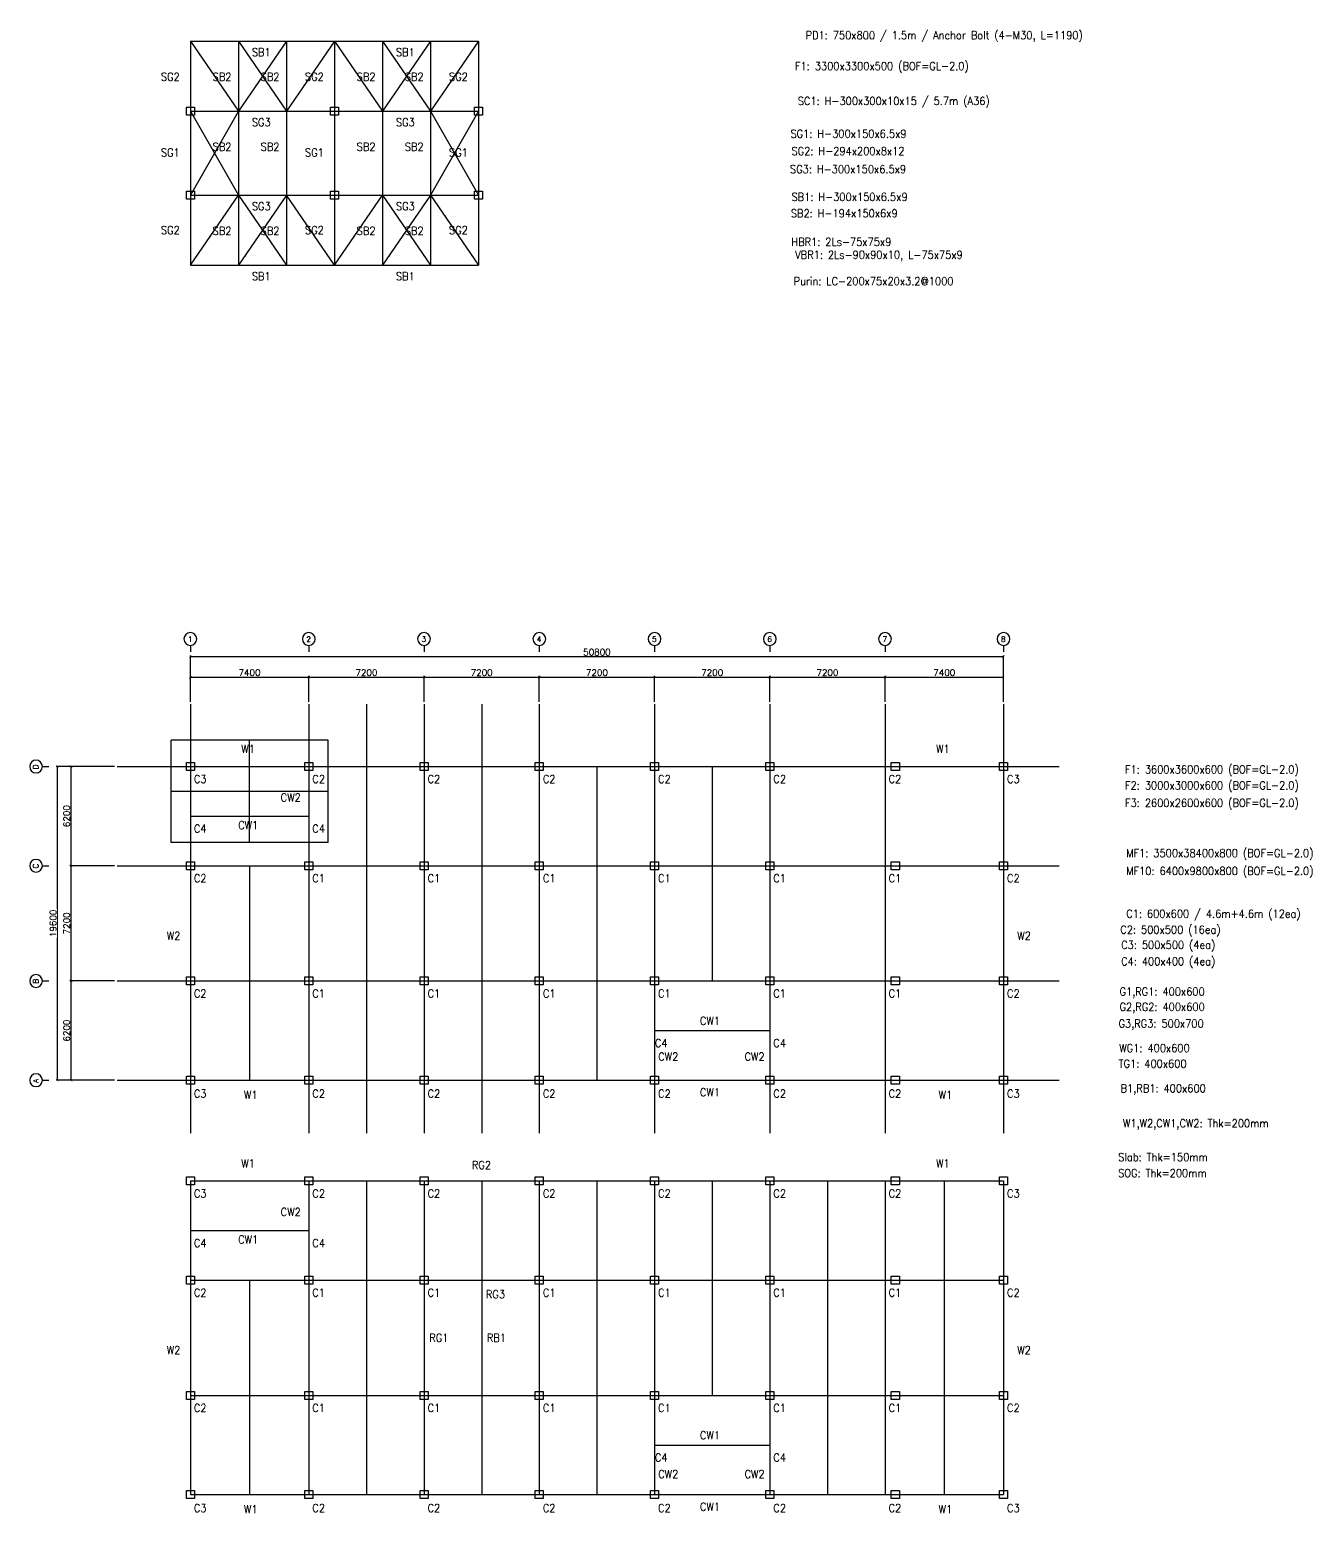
# Model space of a CAD drawing. Header units: millimetres. Extents: x -232466 to 399172, y -86855 to 307772.
# Drawn here: x 188681 to 268809, y -86855 to 5854 of the extents above; entities that cross this region are included whole.
import ezdxf
from ezdxf.enums import TextEntityAlignment as Align

# ---------------------------------------------------------------- set-up
doc = ezdxf.new("R2010")
doc.units = ezdxf.units.MM
doc.linetypes.add('AXES', pattern=[50.8, 31.75, -6.35, 6.35, -6.35])
doc.linetypes.add('CENTER', pattern=[2, 1.25, -0.25, 0.25, -0.25])
doc.layers.add('0S_Midas', color=11, linetype='Continuous', lineweight=30)
for name, color, linetype in [('0S_Name', 7, 'Continuous'), ('Center Line', 1, 'CENTER'), ('COL', 2, 'Continuous'), ('dim', 7, 'Continuous'), ('SYM', 7, 'Continuous')]:
    doc.layers.add(name, color=color, linetype=linetype)
doc.styles.add('ROMAND', font='romand')
doc.styles.add('RomanS', font='romans.shx')
doc.dimstyles.new('HYUNDAI', dxfattribs={"dimscale": 120, "dimtxt": 3, "dimasz": 3, "dimexe": 1, "dimexo": 2, "dimgap": 1, "dimtad": 1, "dimdec": 0, "dimdsep": 46, "dimtxsty": 'RomanS', "dimcen": 0, "dimclrd": 256, "dimclre": 256, "dimclrt": 3, "dimadec": 0, "dimazin": 0, "dimtfac": 1, "dimtdec": 0, "dimtix": 1, "dimtmove": 2, "dimatfit": 3, "dimfxl": 1, "dimtvp": 1, "dimtolj": 1, "dimarcsym": 0})

# ---------------------------------------------------------------- blocks, each defined once
blk = doc.blocks.new('_ArchTick')
at = {"color": 0, "linetype": 'ByBlock', "const_width": 0.15}
blk.add_lwpolyline([(-0.5, -0.5), (0.5, 0.5)], dxfattribs=at)
blk = doc.blocks.new('*D284')
at = {"layer": 'Defpoints', "color": 0}
for p in [(190425, -40190), (194150, -40190), (194150, -59790)]:
    blk.add_point(p, dxfattribs=at)
at = {"layer": 'dim', "lineweight": -2}
for p, q in [((193990, -40190), (190345, -40190)), ((190425, -59790), (190425, -40190)), ((193990, -59790), (190345, -59790))]:
    blk.add_line(p, q, dxfattribs=at)
at = {"layer": 'dim', "lineweight": -2, "xscale": 160, "yscale": 160, "zscale": 160}
for p, rotation in [((190425, -40190), 90), ((190425, -59790), 270)]:
    blk.add_blockref('_ArchTick', p, dxfattribs=dict(at, rotation=rotation))
at = {"layer": 'dim', "color": 0, "insert": (190145, -49990), "char_height": 400, "attachment_point": 5, "rotation": 90, "style": 'RomanS', "bg_fill": 3, "box_fill_scale": 1.1, "bg_fill_color": 257, "bg_fill_transparency": 0}
blk.add_mtext('\\A1;19600', dxfattribs=at)
blk = doc.blocks.new('*D285')
at = {"layer": 'Defpoints', "color": 0}
for p in [(191270, -40190), (194150, -40190), (194150, -46390)]:
    blk.add_point(p, dxfattribs=at)
at = {"layer": 'dim', "lineweight": -2}
for p, q in [((193990, -40190), (191190, -40190)), ((191270, -46390), (191270, -40190)), ((193990, -46390), (191190, -46390))]:
    blk.add_line(p, q, dxfattribs=at)
at = {"layer": 'dim', "lineweight": -2, "xscale": 160, "yscale": 160, "zscale": 160}
for p, rotation in [((191270, -40190), 90), ((191270, -46390), 270)]:
    blk.add_blockref('_ArchTick', p, dxfattribs=dict(at, rotation=rotation))
at = {"layer": 'dim', "color": 0, "insert": (190990, -43290), "char_height": 400, "attachment_point": 5, "rotation": 90, "style": 'RomanS', "bg_fill": 3, "box_fill_scale": 1.1, "bg_fill_color": 257, "bg_fill_transparency": 0}
blk.add_mtext('\\A1;6200', dxfattribs=at)
blk = doc.blocks.new('*D286')
at = {"layer": 'Defpoints', "color": 0}
for p in [(206118, -34603), (198718, -36302), (206118, -36302)]:
    blk.add_point(p, dxfattribs=at)
at = {"layer": 'dim', "lineweight": -2}
for p, q in [((198718, -36142), (198718, -34523)), ((198718, -34603), (206118, -34603)), ((206118, -36142), (206118, -34523))]:
    blk.add_line(p, q, dxfattribs=at)
at = {"layer": 'dim', "lineweight": -2, "xscale": 160, "yscale": 160, "zscale": 160, "rotation": 180}
blk.add_blockref('_ArchTick', (198718, -34603), dxfattribs=at)
at = {"layer": 'dim', "lineweight": -2, "xscale": 160, "yscale": 160, "zscale": 160}
blk.add_blockref('_ArchTick', (206118, -34603), dxfattribs=at)
at = {"layer": 'dim', "color": 0, "insert": (202418, -34323), "char_height": 400, "attachment_point": 5, "style": 'RomanS', "bg_fill": 3, "box_fill_scale": 1.1, "bg_fill_color": 257, "bg_fill_transparency": 0}
blk.add_mtext('\\A1;7400', dxfattribs=at)
blk = doc.blocks.new('주열')
at = {"layer": 'SYM'}
blk.add_line((0, 600), (0, 0), dxfattribs=at)
blk.add_circle((0, 1200), 600, dxfattribs=at)
blk = doc.blocks.new('*D287')
at = {"layer": 'Defpoints', "color": 0}
for p in [(249518, -33324), (198718, -36302), (249518, -36302)]:
    blk.add_point(p, dxfattribs=at)
at = {"layer": 'dim', "lineweight": -2}
for p, q in [((198718, -36142), (198718, -33244)), ((198718, -33324), (249518, -33324)), ((249518, -36142), (249518, -33244))]:
    blk.add_line(p, q, dxfattribs=at)
at = {"layer": 'dim', "lineweight": -2, "xscale": 160, "yscale": 160, "zscale": 160, "rotation": 180}
blk.add_blockref('_ArchTick', (198718, -33324), dxfattribs=at)
at = {"layer": 'dim', "lineweight": -2, "xscale": 160, "yscale": 160, "zscale": 160}
blk.add_blockref('_ArchTick', (249518, -33324), dxfattribs=at)
at = {"layer": 'dim', "color": 0, "insert": (224118, -33044), "char_height": 400, "attachment_point": 5, "style": 'RomanS', "bg_fill": 3, "box_fill_scale": 1.1, "bg_fill_color": 257, "bg_fill_transparency": 0}
blk.add_mtext('\\A1;50800', dxfattribs=at)
blk = doc.blocks.new('*D288')
at = {"layer": 'Defpoints', "color": 0}
for p in [(213318, -34603), (206118, -36302), (213318, -36302)]:
    blk.add_point(p, dxfattribs=at)
at = {"layer": 'dim', "lineweight": -2}
for p, q in [((206118, -36142), (206118, -34523)), ((206118, -34603), (213318, -34603)), ((213318, -36142), (213318, -34523))]:
    blk.add_line(p, q, dxfattribs=at)
at = {"layer": 'dim', "lineweight": -2, "xscale": 160, "yscale": 160, "zscale": 160, "rotation": 180}
blk.add_blockref('_ArchTick', (206118, -34603), dxfattribs=at)
at = {"layer": 'dim', "lineweight": -2, "xscale": 160, "yscale": 160, "zscale": 160}
blk.add_blockref('_ArchTick', (213318, -34603), dxfattribs=at)
at = {"layer": 'dim', "color": 0, "insert": (209718, -34323), "char_height": 400, "attachment_point": 5, "style": 'RomanS', "bg_fill": 3, "box_fill_scale": 1.1, "bg_fill_color": 257, "bg_fill_transparency": 0}
blk.add_mtext('\\A1;7200', dxfattribs=at)
blk = doc.blocks.new('*D289')
at = {"layer": 'Defpoints', "color": 0}
for p in [(220518, -34603), (213318, -36302), (220518, -36302)]:
    blk.add_point(p, dxfattribs=at)
at = {"layer": 'dim', "lineweight": -2}
for p, q in [((213318, -36142), (213318, -34523)), ((213318, -34603), (220518, -34603)), ((220518, -36142), (220518, -34523))]:
    blk.add_line(p, q, dxfattribs=at)
at = {"layer": 'dim', "lineweight": -2, "xscale": 160, "yscale": 160, "zscale": 160, "rotation": 180}
blk.add_blockref('_ArchTick', (213318, -34603), dxfattribs=at)
at = {"layer": 'dim', "lineweight": -2, "xscale": 160, "yscale": 160, "zscale": 160}
blk.add_blockref('_ArchTick', (220518, -34603), dxfattribs=at)
at = {"layer": 'dim', "color": 0, "insert": (216918, -34323), "char_height": 400, "attachment_point": 5, "style": 'RomanS', "bg_fill": 3, "box_fill_scale": 1.1, "bg_fill_color": 257, "bg_fill_transparency": 0}
blk.add_mtext('\\A1;7200', dxfattribs=at)
blk = doc.blocks.new('*D290')
at = {"layer": 'Defpoints', "color": 0}
for p in [(227718, -34603), (220518, -36302), (227718, -36302)]:
    blk.add_point(p, dxfattribs=at)
at = {"layer": 'dim', "lineweight": -2}
for p, q in [((220518, -36142), (220518, -34523)), ((220518, -34603), (227718, -34603)), ((227718, -36142), (227718, -34523))]:
    blk.add_line(p, q, dxfattribs=at)
at = {"layer": 'dim', "lineweight": -2, "xscale": 160, "yscale": 160, "zscale": 160, "rotation": 180}
blk.add_blockref('_ArchTick', (220518, -34603), dxfattribs=at)
at = {"layer": 'dim', "lineweight": -2, "xscale": 160, "yscale": 160, "zscale": 160}
blk.add_blockref('_ArchTick', (227718, -34603), dxfattribs=at)
at = {"layer": 'dim', "color": 0, "insert": (224118, -34323), "char_height": 400, "attachment_point": 5, "style": 'RomanS', "bg_fill": 3, "box_fill_scale": 1.1, "bg_fill_color": 257, "bg_fill_transparency": 0}
blk.add_mtext('\\A1;7200', dxfattribs=at)
blk = doc.blocks.new('*D291')
at = {"layer": 'Defpoints', "color": 0}
for p in [(234918, -34603), (227718, -36302), (234918, -36302)]:
    blk.add_point(p, dxfattribs=at)
at = {"layer": 'dim', "lineweight": -2}
for p, q in [((227718, -36142), (227718, -34523)), ((227718, -34603), (234918, -34603)), ((234918, -36142), (234918, -34523))]:
    blk.add_line(p, q, dxfattribs=at)
at = {"layer": 'dim', "lineweight": -2, "xscale": 160, "yscale": 160, "zscale": 160, "rotation": 180}
blk.add_blockref('_ArchTick', (227718, -34603), dxfattribs=at)
at = {"layer": 'dim', "lineweight": -2, "xscale": 160, "yscale": 160, "zscale": 160}
blk.add_blockref('_ArchTick', (234918, -34603), dxfattribs=at)
at = {"layer": 'dim', "color": 0, "insert": (231318, -34323), "char_height": 400, "attachment_point": 5, "style": 'RomanS', "bg_fill": 3, "box_fill_scale": 1.1, "bg_fill_color": 257, "bg_fill_transparency": 0}
blk.add_mtext('\\A1;7200', dxfattribs=at)
blk = doc.blocks.new('*D292')
at = {"layer": 'Defpoints', "color": 0}
for p in [(249518, -34603), (242118, -36302), (249518, -36302)]:
    blk.add_point(p, dxfattribs=at)
at = {"layer": 'dim', "lineweight": -2}
for p, q in [((242118, -36142), (242118, -34523)), ((242118, -34603), (249518, -34603)), ((249518, -36142), (249518, -34523))]:
    blk.add_line(p, q, dxfattribs=at)
at = {"layer": 'dim', "lineweight": -2, "xscale": 160, "yscale": 160, "zscale": 160, "rotation": 180}
blk.add_blockref('_ArchTick', (242118, -34603), dxfattribs=at)
at = {"layer": 'dim', "lineweight": -2, "xscale": 160, "yscale": 160, "zscale": 160}
blk.add_blockref('_ArchTick', (249518, -34603), dxfattribs=at)
at = {"layer": 'dim', "color": 0, "insert": (245818, -34323), "char_height": 400, "attachment_point": 5, "style": 'RomanS', "bg_fill": 3, "box_fill_scale": 1.1, "bg_fill_color": 257, "bg_fill_transparency": 0}
blk.add_mtext('\\A1;7400', dxfattribs=at)
blk = doc.blocks.new('*D293')
at = {"layer": 'Defpoints', "color": 0}
for p in [(191270, -46390), (194150, -46390), (194150, -53590)]:
    blk.add_point(p, dxfattribs=at)
at = {"layer": 'dim', "lineweight": -2}
for p, q in [((193990, -46390), (191190, -46390)), ((191270, -53590), (191270, -46390)), ((193990, -53590), (191190, -53590))]:
    blk.add_line(p, q, dxfattribs=at)
at = {"layer": 'dim', "lineweight": -2, "xscale": 160, "yscale": 160, "zscale": 160}
for p, rotation in [((191270, -46390), 90), ((191270, -53590), 270)]:
    blk.add_blockref('_ArchTick', p, dxfattribs=dict(at, rotation=rotation))
at = {"layer": 'dim', "color": 0, "insert": (190990, -49990), "char_height": 400, "attachment_point": 5, "rotation": 90, "style": 'RomanS', "bg_fill": 3, "box_fill_scale": 1.1, "bg_fill_color": 257, "bg_fill_transparency": 0}
blk.add_mtext('\\A1;7200', dxfattribs=at)
blk = doc.blocks.new('*D294')
at = {"layer": 'Defpoints', "color": 0}
for p in [(242118, -34603), (234918, -36302), (242118, -36302)]:
    blk.add_point(p, dxfattribs=at)
at = {"layer": 'dim', "lineweight": -2}
for p, q in [((234918, -36142), (234918, -34523)), ((234918, -34603), (242118, -34603)), ((242118, -36142), (242118, -34523))]:
    blk.add_line(p, q, dxfattribs=at)
at = {"layer": 'dim', "lineweight": -2, "xscale": 160, "yscale": 160, "zscale": 160, "rotation": 180}
blk.add_blockref('_ArchTick', (234918, -34603), dxfattribs=at)
at = {"layer": 'dim', "lineweight": -2, "xscale": 160, "yscale": 160, "zscale": 160}
blk.add_blockref('_ArchTick', (242118, -34603), dxfattribs=at)
at = {"layer": 'dim', "color": 0, "insert": (238518, -34323), "char_height": 400, "attachment_point": 5, "style": 'RomanS', "bg_fill": 3, "box_fill_scale": 1.1, "bg_fill_color": 257, "bg_fill_transparency": 0}
blk.add_mtext('\\A1;7200', dxfattribs=at)
blk = doc.blocks.new('*D295')
at = {"layer": 'Defpoints', "color": 0}
for p in [(191270, -53590), (194150, -53590), (194150, -59790)]:
    blk.add_point(p, dxfattribs=at)
at = {"layer": 'dim', "lineweight": -2}
for p, q in [((193990, -53590), (191190, -53590)), ((191270, -59790), (191270, -53590)), ((193990, -59790), (191190, -59790))]:
    blk.add_line(p, q, dxfattribs=at)
at = {"layer": 'dim', "lineweight": -2, "xscale": 160, "yscale": 160, "zscale": 160}
for p, rotation in [((191270, -53590), 90), ((191270, -59790), 270)]:
    blk.add_blockref('_ArchTick', p, dxfattribs=dict(at, rotation=rotation))
at = {"layer": 'dim', "color": 0, "insert": (190990, -56690), "char_height": 400, "attachment_point": 5, "rotation": 90, "style": 'RomanS', "bg_fill": 3, "box_fill_scale": 1.1, "bg_fill_color": 257, "bg_fill_transparency": 0}
blk.add_mtext('\\A1;6200', dxfattribs=at)

msp = doc.modelspace()

# ---------------------------------------------------------------- linework, layer by layer
at = {"layer": '0S_Midas', "color": 2}
for p, q in [((198717.9, 5145.1), (216717.9, 5145.1)), ((201717.9, 5145.1), (201717.9, -8854.9)), ((204717.9, 5145.1), (204717.9, -8854.9)), ((210717.9, 5145.1), (210717.9, -8854.9)), ((213717.9, 5145.1), (213717.9, -8854.9)), ((198717.9, -8854.9), (216717.9, -8854.9)), ((209717.9, -40190.1), (209717.9, -59790.1)), ((216917.9, -40190.1), (216917.9, -59790.1)), ((224117.9, -40190.1), (224117.9, -59790.1)), ((231317.9, -40190.1), (231317.9, -53590.1)), ((198717.9, -43290.1), (206117.9, -43290.1)), ((202417.9, -46390.1), (202417.9, -59790.1)), ((227717.9, -56690.1), (234917.9, -56690.1)), ((209717.9, -66087.4), (209717.9, -85687.4)), ((216917.9, -66087.4), (216917.9, -85687.4)), ((224117.9, -66087.4), (224117.9, -85687.4)), ((231317.9, -66087.4), (231317.9, -79487.4)), ((238517.9, -66087.4), (238517.9, -85687.4)), ((245817.9, -66087.4), (245817.9, -85687.4)), ((198717.9, -69187.4), (206117.9, -69187.4)), ((202417.9, -72287.4), (202417.9, -85687.4)), ((227717.9, -82587.4), (234917.9, -82587.4))]:
    msp.add_line(p, q, dxfattribs=at)
at = {"layer": '0S_Midas', "color": 3}
for p, q in [((198717.9, 5145.1), (198717.9, -8854.9)), ((207717.9, 5145.1), (207717.9, -8854.9)), ((216717.9, 5145.1), (216717.9, -8854.9)), ((198717.9, 770.1), (216717.9, 770.1)), ((198717.9, -4479.9), (216717.9, -4479.9)), ((198717.9, -40190.1), (249517.9, -40190.1)), ((198717.9, -40190.1), (198717.9, -59790.1)), ((206117.9, -40190.1), (206117.9, -59790.1)), ((213317.9, -40190.1), (213317.9, -59790.1)), ((220517.9, -40190.1), (220517.9, -59790.1)), ((227717.9, -40190.1), (227717.9, -59790.1)), ((234917.9, -40190.1), (234917.9, -59790.1)), ((249517.9, -40190.1), (249517.9, -59790.1)), ((198717.9, -46390.1), (234917.9, -46390.1)), ((198717.9, -53590.1), (234917.9, -53590.1)), ((198717.9, -59790.1), (249517.9, -59790.1)), ((198717.9, -66087.4), (249517.9, -66087.4)), ((198717.9, -66087.4), (198717.9, -85687.4)), ((206117.9, -66087.4), (206117.9, -85687.4)), ((213317.9, -66087.4), (213317.9, -85687.4)), ((220517.9, -66087.4), (220517.9, -85687.4)), ((227717.9, -66087.4), (227717.9, -85687.4)), ((234917.9, -66087.4), (234917.9, -85687.4)), ((242117.9, -66087.4), (242117.9, -85687.4)), ((249517.9, -66087.4), (249517.9, -85687.4)), ((198717.9, -72287.4), (249517.9, -72287.4)), ((198717.9, -79487.4), (249517.9, -79487.4)), ((198717.9, -85687.4), (249517.9, -85687.4))]:
    msp.add_line(p, q, dxfattribs=at)
at = {"layer": '0S_Midas', "color": 4}
for p, q in [((198717.9, 5145.1), (201717.9, 770.1)), ((207717.9, 5145.1), (204717.9, 770.1)), ((207717.9, 5145.1), (210717.9, 770.1)), ((213717.9, 5145.1), (210717.9, 770.1)), ((210717.9, 5145.1), (213717.9, 770.1)), ((216717.9, 5145.1), (213717.9, 770.1)), ((201717.9, 770.1), (198717.9, -4479.9)), ((198717.9, 770.1), (201717.9, -4479.9)), ((216717.9, 770.1), (213717.9, -4479.9)), ((213717.9, 770.1), (216717.9, -4479.9)), ((198717.9, -8854.9), (201717.9, -4479.9)), ((204717.9, -4479.9), (201717.9, -8854.9)), ((201717.9, -4479.9), (204717.9, -8854.9)), ((207717.9, -8854.9), (204717.9, -4479.9)), ((207717.9, -8854.9), (210717.9, -4479.9)), ((213717.9, -4479.9), (210717.9, -8854.9)), ((210717.9, -4479.9), (213717.9, -8854.9)), ((213717.9, -4479.9), (216717.9, -8854.9))]:
    msp.add_line(p, q, dxfattribs=at)
at = {"layer": '0S_Name'}
for p, q in [((204717.9, 5145.1), (201717.9, 770.1)), ((201717.9, 5145.1), (204717.9, 770.1)), ((197517.9, -44940.1), (197517.9, -38540.1)), ((207317.9, -38540.1), (197517.9, -38540.1)), ((202417.9, -44940.1), (202417.9, -38540.1)), ((207317.9, -44940.1), (207317.9, -38540.1)), ((207317.9, -41740.1), (197517.9, -41740.1)), ((207317.9, -44940.1), (197517.9, -44940.1))]:
    msp.add_line(p, q, dxfattribs=at)
at = {"layer": 'Center Line', "linetype": 'AXES'}
for p, q in [((198718.1, -36301.8), (198718.1, -63111.5)), ((194149.6, -46390.1), (252990.8, -46390.1))]:
    msp.add_line(p, q, dxfattribs=at)
at = {"layer": 'COL'}
for points in [[(198467.9, 520.1), (198467.9, 1020.1), (198967.9, 1020.1), (198967.9, 520.1)], [(207467.9, 520.1), (207467.9, 1020.1), (207967.9, 1020.1), (207967.9, 520.1)], [(216467.9, 520.1), (216467.9, 1020.1), (216967.9, 1020.1), (216967.9, 520.1)], [(198467.9, -4729.9), (198467.9, -4229.9), (198967.9, -4229.9), (198967.9, -4729.9)], [(207467.9, -4729.9), (207467.9, -4229.9), (207967.9, -4229.9), (207967.9, -4729.9)], [(216467.9, -4729.9), (216467.9, -4229.9), (216967.9, -4229.9), (216967.9, -4729.9)], [(198467.9, -40440.1), (198467.9, -39940.1), (198967.9, -39940.1), (198967.9, -40440.1)], [(205867.9, -40440.1), (205867.9, -39940.1), (206367.9, -39940.1), (206367.9, -40440.1)], [(213067.9, -40440.1), (213067.9, -39940.1), (213567.9, -39940.1), (213567.9, -40440.1)], [(220267.9, -40440.1), (220267.9, -39940.1), (220767.9, -39940.1), (220767.9, -40440.1)], [(227467.9, -40440.1), (227467.9, -39940.1), (227967.9, -39940.1), (227967.9, -40440.1)], [(234667.9, -40440.1), (234667.9, -39940.1), (235167.9, -39940.1), (235167.9, -40440.1)], [(242509.6, -40440.1), (242509.6, -39940.1), (243009.6, -39940.1), (243009.6, -40440.1)], [(249267.9, -40440.1), (249267.9, -39940.1), (249767.9, -39940.1), (249767.9, -40440.1)], [(198467.9, -46640.1), (198467.9, -46140.1), (198967.9, -46140.1), (198967.9, -46640.1)], [(205867.9, -46640.1), (205867.9, -46140.1), (206367.9, -46140.1), (206367.9, -46640.1)], [(213067.9, -46640.1), (213067.9, -46140.1), (213567.9, -46140.1), (213567.9, -46640.1)], [(220267.9, -46640.1), (220267.9, -46140.1), (220767.9, -46140.1), (220767.9, -46640.1)], [(227467.9, -46640.1), (227467.9, -46140.1), (227967.9, -46140.1), (227967.9, -46640.1)], [(234667.9, -46640.1), (234667.9, -46140.1), (235167.9, -46140.1), (235167.9, -46640.1)], [(242509.6, -46640.1), (242509.6, -46140.1), (243009.6, -46140.1), (243009.6, -46640.1)], [(249267.9, -46640.1), (249267.9, -46140.1), (249767.9, -46140.1), (249767.9, -46640.1)], [(198467.9, -53840.1), (198467.9, -53340.1), (198967.9, -53340.1), (198967.9, -53840.1)], [(205867.9, -53840.1), (205867.9, -53340.1), (206367.9, -53340.1), (206367.9, -53840.1)], [(213067.9, -53840.1), (213067.9, -53340.1), (213567.9, -53340.1), (213567.9, -53840.1)], [(220267.9, -53840.1), (220267.9, -53340.1), (220767.9, -53340.1), (220767.9, -53840.1)], [(227467.9, -53840.1), (227467.9, -53340.1), (227967.9, -53340.1), (227967.9, -53840.1)], [(234667.9, -53840.1), (234667.9, -53340.1), (235167.9, -53340.1), (235167.9, -53840.1)], [(242509.6, -53840.1), (242509.6, -53340.1), (243009.6, -53340.1), (243009.6, -53840.1)], [(249267.9, -53840.1), (249267.9, -53340.1), (249767.9, -53340.1), (249767.9, -53840.1)], [(198467.9, -60040.1), (198467.9, -59540.1), (198967.9, -59540.1), (198967.9, -60040.1)], [(205867.9, -60040.1), (205867.9, -59540.1), (206367.9, -59540.1), (206367.9, -60040.1)], [(213067.9, -60040.1), (213067.9, -59540.1), (213567.9, -59540.1), (213567.9, -60040.1)], [(220267.9, -60040.1), (220267.9, -59540.1), (220767.9, -59540.1), (220767.9, -60040.1)], [(227467.9, -60040.1), (227467.9, -59540.1), (227967.9, -59540.1), (227967.9, -60040.1)], [(234667.9, -60040.1), (234667.9, -59540.1), (235167.9, -59540.1), (235167.9, -60040.1)], [(242509.6, -60040.1), (242509.6, -59540.1), (243009.6, -59540.1), (243009.6, -60040.1)], [(249267.9, -60040.1), (249267.9, -59540.1), (249767.9, -59540.1), (249767.9, -60040.1)], [(198467.9, -66337.4), (198467.9, -65837.4), (198967.9, -65837.4), (198967.9, -66337.4)], [(205867.9, -66337.4), (205867.9, -65837.4), (206367.9, -65837.4), (206367.9, -66337.4)], [(213067.9, -66337.4), (213067.9, -65837.4), (213567.9, -65837.4), (213567.9, -66337.4)], [(220267.9, -66337.4), (220267.9, -65837.4), (220767.9, -65837.4), (220767.9, -66337.4)], [(227467.9, -66337.4), (227467.9, -65837.4), (227967.9, -65837.4), (227967.9, -66337.4)], [(234667.9, -66337.4), (234667.9, -65837.4), (235167.9, -65837.4), (235167.9, -66337.4)], [(242509.6, -66337.4), (242509.6, -65837.4), (243009.6, -65837.4), (243009.6, -66337.4)], [(249267.9, -66337.4), (249267.9, -65837.4), (249767.9, -65837.4), (249767.9, -66337.4)], [(198467.9, -72537.4), (198467.9, -72037.4), (198967.9, -72037.4), (198967.9, -72537.4)], [(205867.9, -72537.4), (205867.9, -72037.4), (206367.9, -72037.4), (206367.9, -72537.4)], [(213067.9, -72537.4), (213067.9, -72037.4), (213567.9, -72037.4), (213567.9, -72537.4)], [(220267.9, -72537.4), (220267.9, -72037.4), (220767.9, -72037.4), (220767.9, -72537.4)], [(227467.9, -72537.4), (227467.9, -72037.4), (227967.9, -72037.4), (227967.9, -72537.4)], [(234667.9, -72537.4), (234667.9, -72037.4), (235167.9, -72037.4), (235167.9, -72537.4)], [(242509.6, -72537.4), (242509.6, -72037.4), (243009.6, -72037.4), (243009.6, -72537.4)], [(249267.9, -72537.4), (249267.9, -72037.4), (249767.9, -72037.4), (249767.9, -72537.4)], [(198467.9, -79737.4), (198467.9, -79237.4), (198967.9, -79237.4), (198967.9, -79737.4)], [(205867.9, -79737.4), (205867.9, -79237.4), (206367.9, -79237.4), (206367.9, -79737.4)], [(213067.9, -79737.4), (213067.9, -79237.4), (213567.9, -79237.4), (213567.9, -79737.4)], [(220267.9, -79737.4), (220267.9, -79237.4), (220767.9, -79237.4), (220767.9, -79737.4)], [(227467.9, -79737.4), (227467.9, -79237.4), (227967.9, -79237.4), (227967.9, -79737.4)], [(234667.9, -79737.4), (234667.9, -79237.4), (235167.9, -79237.4), (235167.9, -79737.4)], [(242509.6, -79737.4), (242509.6, -79237.4), (243009.6, -79237.4), (243009.6, -79737.4)], [(249267.9, -79737.4), (249267.9, -79237.4), (249767.9, -79237.4), (249767.9, -79737.4)], [(198467.9, -85937.4), (198467.9, -85437.4), (198967.9, -85437.4), (198967.9, -85937.4)], [(205867.9, -85937.4), (205867.9, -85437.4), (206367.9, -85437.4), (206367.9, -85937.4)], [(213067.9, -85937.4), (213067.9, -85437.4), (213567.9, -85437.4), (213567.9, -85937.4)], [(220267.9, -85937.4), (220267.9, -85437.4), (220767.9, -85437.4), (220767.9, -85937.4)], [(227467.9, -85937.4), (227467.9, -85437.4), (227967.9, -85437.4), (227967.9, -85937.4)], [(234667.9, -85937.4), (234667.9, -85437.4), (235167.9, -85437.4), (235167.9, -85937.4)], [(242509.6, -85937.4), (242509.6, -85437.4), (243009.6, -85437.4), (243009.6, -85937.4)], [(249267.9, -85937.4), (249267.9, -85437.4), (249767.9, -85437.4), (249767.9, -85937.4)]]:
    msp.add_lwpolyline(points, close=True, dxfattribs=at)

# ---------------------------------------------------------------- block references
at = {"layer": 'SYM', "xscale": -0.6666666666666666, "yscale": 0.6666666666666666, "zscale": 0.6666666666666666, "rotation": 359.9999999999999}
msp.add_blockref('주열', (198718.1, -33017.1), dxfattribs=at)

# ---------------------------------------------------------------- texts
at = {"layer": '0S_Name', "style": 'RomanS', "width": 0.9}
for s, p in [('PD1: 750x800 / 1.5m / Anchor Bolt (4-M30, L=1190)', (245814.1, 5472.8)), ('SB1', (203148.5, 4444.1)), ('SB1', (212148.5, 4444.1)), ('F1: 3300x3300x500 (BOF=GL-2.0)', (241922.5, 3543.4)), ('SG2', (197467.8, 2909.4)), ('SB2', (200701.3, 2909.4)), ('SB2', (203701.3, 2909.4)), ('SG2', (206467.8, 2909.4)), ('SB2', (209701.3, 2909.4)), ('SB2', (212701.3, 2909.4)), ('SG2', (215467.8, 2909.4)), ('SC1: H-300x300x10x15 / 5.7m (A36)', (242661.9, 1362.3)), ('SG3', (203148.5, 69.1)), ('SG3', (212148.5, 69.1)), ('SG1: H-300x150x6.5x9', (239835.4, -648.9)), ('SG1', (197467.8, -1821.9)), ('SB2', (200701.3, -1465.6)), ('SB2', (203701.3, -1465.6)), ('SG1', (206467.8, -1821.9)), ('SB2', (209701.3, -1465.6)), ('SB2', (212701.3, -1465.6)), ('SG1', (215467.8, -1821.9)), ('SG2: H-294x200x8x12', (239806.6, -1733.3)), ('SG3: H-300x150x6.5x9', (239806.6, -2861.6)), ('SB1: H-300x150x6.5x9', (239901.3, -4593.3)), ('SG3', (203148.5, -5180.9)), ('SG3', (212148.5, -5180.9)), ('SB2: H-194x150x6x9', (239569.5, -5620.5)), ('SG2', (197467.8, -6671.8)), ('SB2', (200701.3, -6715.6)), ('SB2', (203701.3, -6715.6)), ('SG2', (206467.8, -6671.8)), ('SB2', (209701.3, -6715.6)), ('SB2', (212701.3, -6715.6)), ('SG2', (215467.8, -6671.8)), ('HBR1: 2Ls-75x75x9', (239386.9, -7406.9)), ('VBR1: 2Ls-90x90x10, L-75x75x9', (241738, -8290)), ('SB1', (203148.5, -9555.9)), ('SB1', (212148.5, -9555.9)), ('Purin: LC-200x75x20x3.2@1000', (241401.5, -9849)), ('W1', (202330.6, -39091)), ('W1', (245730.6, -39091)), ('C3', (199333.2, -40971.1)), ('C2', (206733.2, -40971.1)), ('C2', (213933.2, -40971.1)), ('C2', (221133.2, -40971.1)), ('C2', (228333.2, -40971.1)), ('C2', (235533.2, -40971.1)), ('C2', (242733.2, -40971.1)), ('C3', (250133.2, -40971.1)), ('F1: 3600x3600x600 (BOF=GL-2.0)', (262538.1, -40406.7)), ('F2: 3000x3000x600 (BOF=GL-2.0)', (262538.1, -41405.8)), ('CW2', (204991.9, -42125.7)), ('F3: 2600x2600x600 (BOF=GL-2.0)', (262538.1, -42495.8)), ('C4', (199333.2, -44071.1)), ('CW1', (202330.6, -43853.2)), ('C4', (206733.2, -44071.1)), ('MF1: 3500x38400x800 (BOF=GL-2.0)', (263033, -45635)), ('C2', (199333.2, -47171.1)), ('C1', (206733.2, -47171.1)), ('C1', (213933.2, -47171.1)), ('C1', (221133.2, -47171.1)), ('C1', (228333.2, -47171.1)), ('C1', (235533.2, -47171.1)), ('C1', (242733.2, -47171.1)), ('C2', (250133.2, -47171.1)), ('MF10: 6400x9800x800 (BOF=GL-2.0)', (263033, -46751.3)), ('C1: 600x600 / 4.6m+4.6m (12ea)', (262632.7, -49423)), ('C2: 500x500 (16ea)', (259947.6, -50422.1)), ('W2', (197668.8, -50759.4)), ('W2', (250804.1, -50759.4)), ('C3: 500x500 (4ea)', (259807.9, -51372.4)), ('C4: 400x400 (4ea)', (259807.9, -52400.9)), ('C2', (199333.2, -54371.1)), ('C1', (206733.2, -54371.1)), ('C1', (213933.2, -54371.1)), ('C1', (221133.2, -54371.1)), ('C1', (228333.2, -54371.1)), ('C1', (235533.2, -54371.1)), ('C1', (242733.2, -54371.1)), ('C2', (250133.2, -54371.1)), ('G1,RG1: 400x600', (259424.9, -54328.4)), ('G2,RG2: 400x600', (259427.8, -55282.1)), ('CW1', (231182, -56079.1)), ('G3,RG3: 500x700', (259363.9, -56326.6)), ('C4', (228133.2, -57471.1)), ('C4', (235533.2, -57471.1)), ('CW2', (228574, -58317.8)), ('CW2', (233965.7, -58317.8)), ('WG1: 400x600', (258952, -57783)), ('TG1: 400x600', (258833.9, -58758.7)), ('B1,RB1: 400x600', (259492.7, -60377.3)), ('C3', (199333.2, -60629.6)), ('W1', (202488.3, -60707.4)), ('C2', (206733.2, -60629.6)), ('C2', (213933.2, -60629.6)), ('C2', (221133.2, -60629.6)), ('C2', (228333.2, -60629.6)), ('CW1', (231182, -60544.7)), ('C2', (235533.2, -60629.6)), ('C2', (242733.2, -60629.6)), ('W1', (245888.3, -60707.4)), ('C3', (250133.2, -60629.6)), ('W1,W2,CW1,CW2: Thk=200mm', (261531.5, -62559.3)), ('W1', (202330.6, -64988.3)), ('RG2', (216905.2, -65090.3)), ('W1', (245730.6, -64988.3)), ('Slab: Thk=150mm', (259484, -64595.2)), ('SOG: Thk=200mm', (259444.2, -65595.3)), ('C3', (199333.2, -66868.4)), ('C2', (206733.2, -66868.4)), ('C2', (213933.2, -66868.4)), ('C2', (221133.2, -66868.4)), ('C2', (228333.2, -66868.4)), ('C2', (235533.2, -66868.4)), ('C2', (242733.2, -66868.4)), ('C3', (250133.2, -66868.4)), ('CW2', (204991.9, -68023.1)), ('CW1', (202330.6, -69750.6)), ('C4', (199333.2, -69968.4)), ('C4', (206733.2, -69968.4)), ('C2', (199333.2, -73068.4)), ('C1', (206733.2, -73068.4)), ('C1', (213933.2, -73068.4)), ('RG3', (217779.3, -73165.8)), ('C1', (221133.2, -73068.4)), ('C1', (228333.2, -73068.4)), ('C1', (235533.2, -73068.4)), ('C1', (242733.2, -73068.4)), ('C2', (250133.2, -73068.4)), ('RG1', (214243.4, -75883.6)), ('RB1', (217843.4, -75883.6)), ('W2', (197668.8, -76656.7)), ('W2', (250804.1, -76656.7)), ('C2', (199333.2, -80268.4)), ('C1', (206733.2, -80268.4)), ('C1', (213933.2, -80268.4)), ('C1', (221133.2, -80268.4)), ('C1', (228333.2, -80268.4)), ('C1', (235533.2, -80268.4)), ('C1', (242733.2, -80268.4)), ('C2', (250133.2, -80268.4)), ('CW1', (231182, -81976.4)), ('C4', (228133.2, -83368.4)), ('C4', (235533.2, -83368.4)), ('CW2', (228574, -84405.4)), ('CW2', (233965.7, -84405.4)), ('CW1', (231182, -86442)), ('C3', (199333.2, -86526.9)), ('W1', (202488.3, -86604.7)), ('C2', (206733.2, -86526.9)), ('C2', (213933.2, -86526.9)), ('C2', (221133.2, -86526.9)), ('C2', (228333.2, -86526.9)), ('C2', (235533.2, -86526.9)), ('C2', (242733.2, -86526.9)), ('W1', (245888.3, -86604.7)), ('C3', (250133.2, -86526.9))]:
    msp.add_text(s, height=500, dxfattribs=at).set_placement(p, align=Align.MIDDLE)
at = {"layer": 'SYM', "style": 'ROMAND'}
msp.add_text('1', height=336.4, dxfattribs=at).set_placement((198562.6, -32401.3))
for s, p in [('D', (189225.5, -40365.9)), ('C', (189225.5, -46565.9)), ('B', (189225.5, -53765.9)), ('A', (189225.5, -59965.9))]:
    msp.add_text(s, height=336.4, rotation=90, dxfattribs=at).set_placement(p)

# ---------------------------------------------------------------- next in the draw order: dimensions: what is measured, and where the dimension line sits
at = {"layer": 'dim'}
dim = msp.add_linear_dim(base=(206118.1, -34603.5), p1=(198718.1, -36301.8), p2=(206118.1, -36301.8), dimstyle='HYUNDAI', override={"dimscale": 80, "dimtxt": 5, "dimasz": 2, "dimpost": '\\X', "dimblk1": 'ArchTick', "dimblk2": 'ArchTick', "dimsah": 1, "dimclrt": 0, "dimtfill": 1}, dxfattribs=at)
dim.commit()
dim.dimension.update_dxf_attribs({"geometry": '*D286', "text_midpoint": (202418.1, -34323.5)})
dim = msp.add_linear_dim(base=(190424.8, -40190.1), p1=(194149.6, -59790.1), p2=(194149.6, -40190.1), angle=90, dimstyle='HYUNDAI', override={"dimscale": 80, "dimtxt": 5, "dimasz": 2, "dimpost": '\\X', "dimblk1": 'ArchTick', "dimblk2": 'ArchTick', "dimsah": 1, "dimclrt": 0, "dimtfill": 1}, dxfattribs=at)
dim.commit()
dim.dimension.update_dxf_attribs({"geometry": '*D284', "text_midpoint": (190144.8, -49990.1)})

# ---------------------------------------------------------------- next in the draw order: linework, layer by layer
at = {"layer": 'Center Line', "linetype": 'AXES'}
for p, q in [((194149.6, -53590.1), (252990.8, -53590.1)), ((194149.6, -59790.1), (252990.8, -59790.1))]:
    msp.add_line(p, q, dxfattribs=at)

# ---------------------------------------------------------------- next in the draw order: block references
at = {"layer": 'SYM', "xscale": -0.6666666666666666, "yscale": 0.6666666666666666, "zscale": 0.6666666666666666, "rotation": 89.99999999999959}
for p in [(189881.4, -40190.1), (189881.4, -46390.1), (189881.4, -53590.1), (189881.4, -59790.1)]:
    msp.add_blockref('주열', p, dxfattribs=at)

# ---------------------------------------------------------------- next in the draw order: dimensions: what is measured, and where the dimension line sits
at = {"layer": 'dim'}
dim = msp.add_linear_dim(base=(249518.1, -33323.9), p1=(198718.1, -36301.8), p2=(249518.1, -36301.8), dimstyle='HYUNDAI', override={"dimscale": 80, "dimtxt": 5, "dimasz": 2, "dimpost": '\\X', "dimblk1": 'ArchTick', "dimblk2": 'ArchTick', "dimsah": 1, "dimclrt": 0, "dimtfill": 1}, dxfattribs=at)
dim.commit()
dim.dimension.update_dxf_attribs({"geometry": '*D287', "text_midpoint": (224118.1, -33043.9)})
dim = msp.add_linear_dim(base=(191269.6, -40190.1), p1=(194149.6, -46390.1), p2=(194149.6, -40190.1), angle=90, dimstyle='HYUNDAI', override={"dimscale": 80, "dimtxt": 5, "dimasz": 2, "dimpost": '\\X', "dimblk1": 'ArchTick', "dimblk2": 'ArchTick', "dimsah": 1, "dimclrt": 0, "dimtfill": 1}, dxfattribs=at)
dim.commit()
dim.dimension.update_dxf_attribs({"geometry": '*D285', "text_midpoint": (190989.6, -43290.1)})

# ---------------------------------------------------------------- next in the draw order: linework, layer by layer
at = {"layer": 'Center Line', "linetype": 'AXES'}
msp.add_line((194149.6, -40190.1), (252990.8, -40190.1), dxfattribs=at)

# ---------------------------------------------------------------- next in the draw order: block references
at = {"layer": 'SYM', "xscale": -0.6666666666666666, "yscale": 0.6666666666666666, "zscale": 0.6666666666666666, "rotation": 359.9999999999999}
for p in [(206118.1, -33017.1), (213318.1, -33017.1), (220518.1, -33017.1), (227718.1, -33017.1), (234918.1, -33017.1), (242118.1, -33017.1), (249518.1, -33017.1)]:
    msp.add_blockref('주열', p, dxfattribs=at)

# ---------------------------------------------------------------- next in the draw order: texts
at = {"layer": 'SYM', "style": 'ROMAND'}
for s, p in [('2', (205962.6, -32401.3)), ('3', (213162.6, -32401.3)), ('4', (220362.6, -32401.3)), ('5', (227562.6, -32401.3)), ('6', (234762.6, -32401.3)), ('7', (241962.6, -32401.3)), ('8', (249362.6, -32401.3))]:
    msp.add_text(s, height=336.4, dxfattribs=at).set_placement(p)

# ---------------------------------------------------------------- next in the draw order: dimensions: what is measured, and where the dimension line sits
at = {"layer": 'dim'}
for base, p1, p2, picture, middle in [((213318.1, -34603.5), (206118.1, -36301.8), (213318.1, -36301.8), '*D288', (209718.1, -34323.5)), ((249518.1, -34603.5), (242118.1, -36301.8), (249518.1, -36301.8), '*D292', (245818.1, -34323.5))]:
    dim = msp.add_linear_dim(base=base, p1=p1, p2=p2, dimstyle='HYUNDAI', override={"dimscale": 80, "dimtxt": 5, "dimasz": 2, "dimpost": '\\X', "dimblk1": 'ArchTick', "dimblk2": 'ArchTick', "dimsah": 1, "dimclrt": 0, "dimtfill": 1}, dxfattribs=at)
    dim.commit()
    dim.dimension.update_dxf_attribs({"geometry": picture, "text_midpoint": middle})
dim = msp.add_linear_dim(base=(191269.6, -46390.1), p1=(194149.6, -53590.1), p2=(194149.6, -46390.1), angle=90, dimstyle='HYUNDAI', override={"dimscale": 80, "dimtxt": 5, "dimasz": 2, "dimpost": '\\X', "dimblk1": 'ArchTick', "dimblk2": 'ArchTick', "dimsah": 1, "dimclrt": 0, "dimtfill": 1}, dxfattribs=at)
dim.commit()
dim.dimension.update_dxf_attribs({"geometry": '*D293', "text_midpoint": (190989.6, -49990.1)})

# ---------------------------------------------------------------- next in the draw order: linework, layer by layer
at = {"layer": 'Center Line', "linetype": 'AXES'}
for p, q in [((206118.1, -36301.8), (206118.1, -63111.5)), ((209718.1, -36301.8), (209718.1, -63111.5)), ((242118.1, -36301.8), (242118.1, -63111.5)), ((249518.1, -36301.8), (249518.1, -63111.5))]:
    msp.add_line(p, q, dxfattribs=at)

# ---------------------------------------------------------------- next in the draw order: dimensions: what is measured, and where the dimension line sits
at = {"layer": 'dim'}
dim = msp.add_linear_dim(base=(220518.1, -34603.5), p1=(213318.1, -36301.8), p2=(220518.1, -36301.8), dimstyle='HYUNDAI', override={"dimscale": 80, "dimtxt": 5, "dimasz": 2, "dimpost": '\\X', "dimblk1": 'ArchTick', "dimblk2": 'ArchTick', "dimsah": 1, "dimclrt": 0, "dimtfill": 1}, dxfattribs=at)
dim.commit()
dim.dimension.update_dxf_attribs({"geometry": '*D289', "text_midpoint": (216918.1, -34323.5)})
dim = msp.add_linear_dim(base=(191269.6, -53590.1), p1=(194149.6, -59790.1), p2=(194149.6, -53590.1), angle=90, dimstyle='HYUNDAI', override={"dimscale": 80, "dimtxt": 5, "dimasz": 2, "dimpost": '\\X', "dimblk1": 'ArchTick', "dimblk2": 'ArchTick', "dimsah": 1, "dimclrt": 0, "dimtfill": 1}, dxfattribs=at)
dim.commit()
dim.dimension.update_dxf_attribs({"geometry": '*D295', "text_midpoint": (190989.6, -56690.1)})

# ---------------------------------------------------------------- next in the draw order: linework, layer by layer
at = {"layer": 'Center Line', "linetype": 'AXES'}
for p, q in [((213318.1, -36301.8), (213318.1, -63111.5)), ((216918.1, -36301.8), (216918.1, -63111.5))]:
    msp.add_line(p, q, dxfattribs=at)

# ---------------------------------------------------------------- next in the draw order: dimensions: what is measured, and where the dimension line sits
at = {"layer": 'dim'}
dim = msp.add_linear_dim(base=(227718.1, -34603.5), p1=(220518.1, -36301.8), p2=(227718.1, -36301.8), dimstyle='HYUNDAI', override={"dimscale": 80, "dimtxt": 5, "dimasz": 2, "dimpost": '\\X', "dimblk1": 'ArchTick', "dimblk2": 'ArchTick', "dimsah": 1, "dimclrt": 0, "dimtfill": 1}, dxfattribs=at)
dim.commit()
dim.dimension.update_dxf_attribs({"geometry": '*D290', "text_midpoint": (224118.1, -34323.5)})

# ---------------------------------------------------------------- next in the draw order: linework, layer by layer
at = {"layer": 'Center Line', "linetype": 'AXES'}
msp.add_line((220518.1, -36301.8), (220518.1, -63111.5), dxfattribs=at)

# ---------------------------------------------------------------- next in the draw order: dimensions: what is measured, and where the dimension line sits
at = {"layer": 'dim'}
dim = msp.add_linear_dim(base=(234918.1, -34603.5), p1=(227718.1, -36301.8), p2=(234918.1, -36301.8), dimstyle='HYUNDAI', override={"dimscale": 80, "dimtxt": 5, "dimasz": 2, "dimpost": '\\X', "dimblk1": 'ArchTick', "dimblk2": 'ArchTick', "dimsah": 1, "dimclrt": 0, "dimtfill": 1}, dxfattribs=at)
dim.commit()
dim.dimension.update_dxf_attribs({"geometry": '*D291', "text_midpoint": (231318.1, -34323.5)})

# ---------------------------------------------------------------- next in the draw order: linework, layer by layer
at = {"layer": 'Center Line', "linetype": 'AXES'}
for p, q in [((227718.1, -36301.8), (227718.1, -63111.5)), ((234918.1, -36301.8), (234918.1, -63111.5))]:
    msp.add_line(p, q, dxfattribs=at)

# ---------------------------------------------------------------- next in the draw order: dimensions: what is measured, and where the dimension line sits
at = {"layer": 'dim'}
dim = msp.add_linear_dim(base=(242118.1, -34603.5), p1=(234918.1, -36301.8), p2=(242118.1, -36301.8), dimstyle='HYUNDAI', override={"dimscale": 80, "dimtxt": 5, "dimasz": 2, "dimpost": '\\X', "dimblk1": 'ArchTick', "dimblk2": 'ArchTick', "dimsah": 1, "dimclrt": 0, "dimtfill": 1}, dxfattribs=at)
dim.commit()
dim.dimension.update_dxf_attribs({"geometry": '*D294', "text_midpoint": (238518.1, -34323.5)})

doc.saveas('drawing.dxf')
